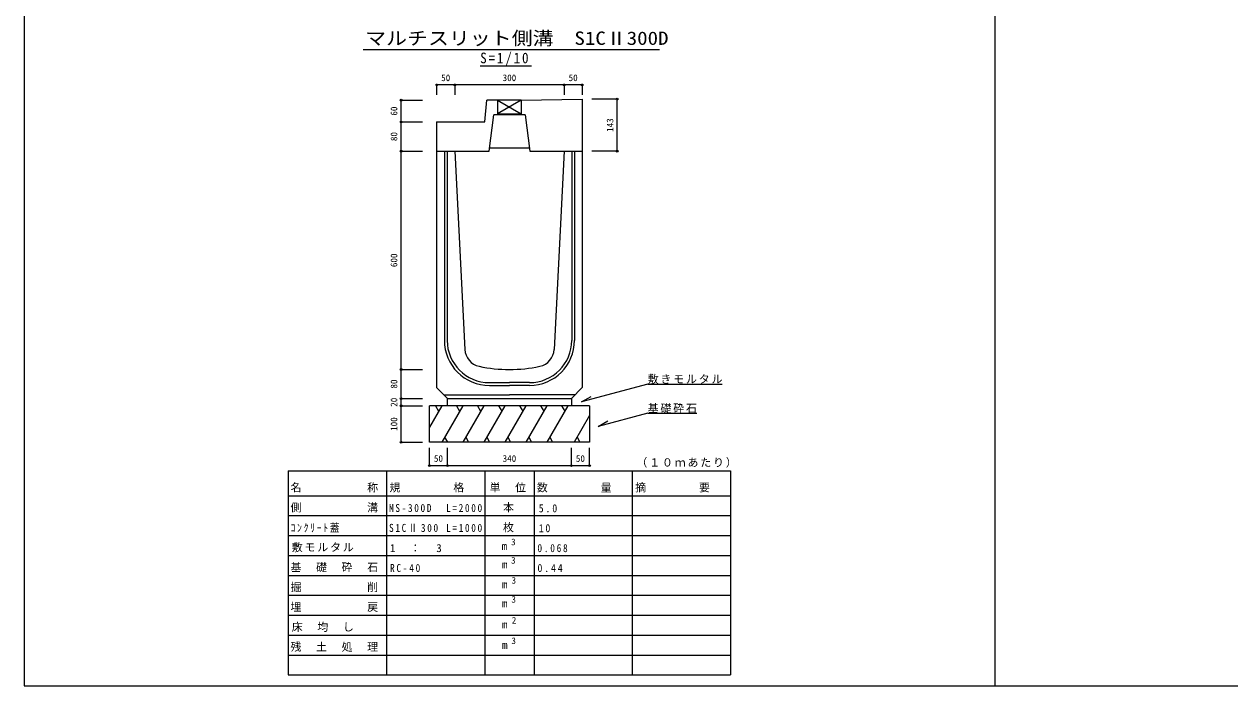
# Model space of a CAD drawing. Units: millimetres at full size, sheet at 1:10. Extents: x -4193 to 3807, y -1822 to 1845.
# Drawn here: x -4193 to -880, y -1822 to -3 of the extents above; entities that cross this region are included whole.
import ezdxf
from ezdxf.enums import TextEntityAlignment as Align

# ---------------------------------------------------------------- set-up
doc = ezdxf.new("R2010")
doc.units = ezdxf.units.MM
doc.header["$LTSCALE"] = 10
doc.header["$PDMODE"] = 32
doc.header["$PDSIZE"] = 5
doc.layers.add('0-0_通り芯', color=7, linetype='Continuous', lineweight=18)
doc.layers.add('0-1_躯体', color=4, linetype='Continuous')
doc.styles.add('ＭＳ ゴシック', font='')
doc.styles.get('ＭＳ ゴシック').set_extended_font_data('MS Gothic')

msp = doc.modelspace()

# ---------------------------------------------------------------- linework, layer by layer
at = {"layer": '0-0_通り芯', "color": 2}
for p, q in [((-4192.61, 1844.85), (-4192.61, -1821.81)), ((-4192.61, -1821.81), (3807.39, -1821.81)), ((-4192.61, -1821.81), (1207.39, -1821.81)), ((-4192.61, -1821.81), (1207.39, -1821.81))]:
    msp.add_line(p, q, dxfattribs=at)
at = {"layer": '0-0_通り芯', "color": 4}
msp.add_line((-1525.94, 1844.85), (-1525.94, -1821.81), dxfattribs=at)
at = {"layer": '0-0_通り芯'}
for p, q in [((-3261.1, -73.48), (-2447.11, -73.48)), ((-2939.71, -118.2), (-2798.75, -118.2)), ((-2479.5, -992.6), (-2661.01, -1041.24)), ((-2479.5, -992.6), (-2274.5, -992.6)), ((-2661.01, -1041.24), (-2635.03, -1026.24)), ((-3045.23, -1052.38), (-3079.28, -1111.35)), ((-3079.28, -1152.38), (-3079.28, -1052.38)), ((-2639.28, -1052.38), (-3079.28, -1052.38)), ((-3062.53, -1052.38), (-3053.88, -1067.36)), ((-2987.49, -1052.38), (-3045.23, -1152.38)), ((-3029.28, -1052.38), (-3029.28, -1032.38)), ((-3004.79, -1052.38), (-2996.14, -1067.36)), ((-2929.76, -1052.38), (-2987.49, -1152.38)), ((-2947.06, -1052.38), (-2938.41, -1067.36)), ((-2872.02, -1052.38), (-2929.76, -1152.38)), ((-2889.32, -1052.38), (-2880.67, -1067.36)), ((-2814.29, -1052.38), (-2872.02, -1152.38)), ((-2831.59, -1052.38), (-2822.94, -1067.36)), ((-2756.55, -1052.38), (-2814.29, -1152.38)), ((-2773.85, -1052.38), (-2765.2, -1067.36)), ((-2698.82, -1052.38), (-2756.55, -1152.38)), ((-2716.12, -1052.38), (-2707.47, -1067.36)), ((-2689.28, -1032.38), (-2689.28, -1052.38)), ((-2639.28, -1052.38), (-2639.28, -1152.38)), ((-2639.28, -1079.22), (-2681.51, -1152.38)), ((-2479.5, -1072.4), (-2615.39, -1108.81)), ((-2479.5, -1072.4), (-2344.5, -1072.4)), ((-2615.39, -1108.81), (-2589.41, -1093.81)), ((-2639.28, -1152.38), (-3079.28, -1152.38)), ((-3037.31, -1138.66), (-3029.39, -1152.38)), ((-2979.57, -1138.66), (-2971.65, -1152.38)), ((-2921.84, -1138.66), (-2913.92, -1152.38)), ((-2864.1, -1138.66), (-2856.18, -1152.38)), ((-2806.37, -1138.66), (-2798.45, -1152.38)), ((-2748.63, -1138.66), (-2740.71, -1152.38)), ((-2673.59, -1138.66), (-2665.67, -1152.38)), ((-3466.78, -1230.93), (-2251.78, -1230.93)), ((-3466.78, -1230.93), (-3466.78, -1354.05)), ((-3196.78, -1230.93), (-3196.78, -1354.05)), ((-2926.78, -1230.93), (-2926.78, -1354.05)), ((-2791.78, -1230.93), (-2791.78, -1354.05)), ((-2521.78, -1230.93), (-2521.78, -1354.05)), ((-2251.78, -1230.93), (-2251.78, -1354.05)), ((-3466.78, -1299.33), (-2251.78, -1299.33)), ((-3466.78, -1354.05), (-2251.78, -1354.05)), ((-3466.78, -1354.05), (-3466.78, -1791.81)), ((-3196.78, -1354.05), (-3196.78, -1791.81)), ((-2926.78, -1354.05), (-2926.78, -1791.81)), ((-2791.78, -1354.05), (-2791.78, -1791.81)), ((-2521.78, -1354.05), (-2521.78, -1791.81)), ((-2251.78, -1354.05), (-2251.78, -1791.81)), ((-3466.78, -1408.77), (-2251.78, -1408.77)), ((-3466.78, -1463.49), (-2251.78, -1463.49)), ((-3466.78, -1518.21), (-2251.78, -1518.21)), ((-3466.78, -1572.93), (-2251.78, -1572.93)), ((-3466.78, -1627.65), (-2251.78, -1627.65)), ((-3466.78, -1682.37), (-2251.78, -1682.37)), ((-3466.78, -1737.09), (-2251.78, -1737.09)), ((-3466.78, -1791.81), (-2251.78, -1791.81)), ((-3381.28, -1791.81), (-2472.28, -1791.81))]:
    msp.add_line(p, q, dxfattribs=at)
at = {"layer": '0-0_通り芯', "color": 3}
for p, q in [((-2926.78, -272.38), (-2921.78, -212.38)), ((-2826.78, -212.38), (-2921.78, -212.38)), ((-2891.78, -212.38), (-2826.78, -250.38)), ((-2826.78, -212.38), (-2891.78, -250.38)), ((-2891.78, -212.38), (-2891.78, -252.68)), ((-2826.78, -212.38), (-2659.28, -209.38)), ((-2826.78, -212.38), (-2826.78, -252.68)), ((-2659.28, -209.38), (-2659.28, -352.38)), ((-2915.28, -352.38), (-2902.28, -252.68)), ((-2816.28, -252.68), (-2902.28, -252.68)), ((-2891.78, -250.38), (-2826.78, -250.38)), ((-2816.28, -252.68), (-2803.28, -352.38)), ((-3059.28, -272.38), (-2926.78, -272.38)), ((-3059.28, -272.38), (-3059.28, -352.38)), ((-3059.28, -352.38), (-3059.28, -1002.38)), ((-3059.28, -352.38), (-3009.28, -352.38)), ((-3059.28, -352.38), (-2915.28, -352.38)), ((-3038.08, -352.38), (-3038.08, -872.38)), ((-3030.48, -352.38), (-3030.48, -872.38)), ((-3009.28, -352.38), (-2982.04, -897.22)), ((-2914.1, -343.38), (-2804.45, -343.38)), ((-2803.28, -352.38), (-2659.28, -352.38)), ((-2709.28, -352.38), (-2736.52, -897.22)), ((-2709.28, -352.38), (-2659.28, -352.38)), ((-2688.08, -352.38), (-2688.08, -872.38)), ((-2680.48, -352.38), (-2680.48, -872.38)), ((-2659.28, -352.38), (-2659.28, -1002.38)), ((-2914.28, -988.58), (-2859.28, -988.58)), ((-2804.28, -988.58), (-2859.28, -988.58)), ((-3059.28, -1002.38), (-3029.28, -1032.38)), ((-3039.28, -1022.38), (-2859.28, -1022.38)), ((-2914.28, -996.18), (-2859.28, -996.18)), ((-2804.28, -996.18), (-2859.28, -996.18)), ((-2679.28, -1022.38), (-2859.28, -1022.38)), ((-2689.28, -1032.38), (-2659.28, -1002.38)), ((-3029.28, -1032.38), (-2689.28, -1032.38))]:
    msp.add_line(p, q, dxfattribs=at)
for centre, radius, start, end in [((-2914.28, -872.38), 123.8, 180, 270), ((-2914.28, -872.38), 116.2, 180, 270), ((-2804.28, -872.38), 123.8, 270, 0), ((-2804.28, -872.38), 116.2, 270, 0), ((-2932.1, -894.72), 50, 182.86, 257.99), ((-2786.46, -894.72), 50, 282.01, 357.14), ((-2859.28, -552.38), 400, 257.99, 282.01)]:
    msp.add_arc(centre, radius, start, end, dxfattribs=at)
at = {"layer": '0-1_躯体', "color": 7}
for p, q in [((-3009.28, -170.58), (-3059.28, -170.58)), ((-2709.28, -170.58), (-3009.28, -170.58)), ((-2659.28, -170.58), (-2709.28, -170.58)), ((-3156.92, -272.38), (-3156.92, -212.38)), ((-2563.41, -352.38), (-2563.41, -209.38)), ((-3156.92, -352.38), (-3156.92, -272.38)), ((-3156.92, -952.38), (-3156.92, -352.38)), ((-3156.92, -1032.38), (-3156.92, -952.38)), ((-3156.92, -1052.38), (-3156.92, -1032.38)), ((-3156.92, -1152.38), (-3156.92, -1052.38)), ((-3079.28, -1216.66), (-3029.28, -1216.66)), ((-3029.28, -1216.66), (-2689.28, -1216.66)), ((-2689.28, -1216.66), (-2639.28, -1216.66))]:
    msp.add_line(p, q, dxfattribs=at)
at = {"layer": '0-1_躯体'}
for p, q in [((-3059.28, -170.58), (-3059.28, -197.39)), ((-3009.28, -170.58), (-3009.28, -197.39)), ((-2709.28, -170.58), (-2709.28, -197.39)), ((-2659.28, -170.58), (-2659.28, -197.39)), ((-3156.92, -212.38), (-3098.02, -212.38)), ((-2563.41, -209.38), (-2632.84, -209.38)), ((-3156.92, -272.38), (-3098.02, -272.38)), ((-3156.92, -352.38), (-3098.02, -352.38)), ((-3156.92, -352.38), (-3098.02, -352.38)), ((-3156.92, -352.38), (-3098.02, -352.38)), ((-3156.92, -352.38), (-3098.02, -352.38)), ((-3156.92, -352.38), (-3098.02, -352.38)), ((-2563.41, -352.38), (-2632.84, -352.38)), ((-3156.92, -952.38), (-3098.02, -952.38)), ((-3156.92, -952.38), (-3098.02, -952.38)), ((-3156.92, -1032.38), (-3098.02, -1032.38)), ((-3156.92, -1032.38), (-3098.02, -1032.38)), ((-3156.92, -1032.38), (-3098.02, -1032.38)), ((-3156.92, -1052.38), (-3098.02, -1052.38)), ((-3156.92, -1152.38), (-3098.02, -1152.38)), ((-3079.28, -1216.66), (-3079.28, -1167.43)), ((-3029.28, -1216.66), (-3029.28, -1167.43)), ((-2689.28, -1216.66), (-2689.28, -1167.43)), ((-2639.28, -1216.66), (-2639.28, -1167.43))]:
    msp.add_line(p, q, dxfattribs=at)
for p in [(-3059.28, -170.58), (-3009.28, -170.58), (-2709.28, -170.58), (-2659.28, -170.58), (-3156.92, -212.38), (-2563.41, -209.38), (-3156.92, -272.38), (-3156.92, -352.38), (-3156.92, -352.38), (-2563.41, -352.38), (-3156.92, -952.38), (-3156.92, -1032.38), (-3156.92, -1052.38), (-3156.92, -1152.38), (-3079.28, -1216.66), (-3029.28, -1216.66), (-2689.28, -1216.66), (-2639.28, -1216.66)]:
    msp.add_point(p, dxfattribs=at)

# ---------------------------------------------------------------- texts
at = {"layer": '0-0_通り芯', "color": 3, "style": 'ＭＳ ゴシック', "width": 1.15}
msp.add_text('マルチスリット側溝\u3000S1CⅡ300D', height=36.66, dxfattribs=at).set_placement((-3255.7, -71.45), align=Align.BOTTOM_LEFT)
at = {"layer": '0-0_通り芯', "color": 4, "style": 'ＭＳ ゴシック'}
for s, p in [('3', (-2854.75, -1440.87)), ('3', (-2854.75, -1491.49)), ('3', (-2853.58, -1546.55)), ('3', (-2853.85, -1598.81)), ('2', (-2852.95, -1656.33)), ('3', (-2853.85, -1712.42))]:
    msp.add_text(s, height=18.33, dxfattribs=at).set_placement(p, align=Align.BOTTOM_LEFT)
at = {"layer": '0-0_通り芯', "style": 'ＭＳ ゴシック'}
for p in [(-2880.85, -1455.24), (-2879.95, -1505.85), (-2879.95, -1560.57), (-2879.95, -1612.56), (-2879.86, -1670.7), (-2879.68, -1726.78)]:
    msp.add_text('m', height=21.99, dxfattribs=at).set_placement(p, align=Align.BOTTOM_LEFT)
at = {"layer": '0-0_通り芯', "attachment_point": 7, "style": 'ＭＳ ゴシック'}
for s, insert, char_height in [('\\T1.28;\\W0.9;S=1/10', (-2939.71, -118.2), 29.33), ('\\T1.17;敷きモルタル', (-2479.5, -992.6), 21.99), ('\\T1.17;基礎砕石', (-2479.5, -1072.4), 21.99), ('\\T1.17;（１０ｍあたり）', (-2510.52, -1221.99), 21.99), ('\\T1.17;名\u3000\u3000\u3000\u3000\u3000称', (-3460.78, -1290.39), 21.99), ('\\T1.17;規\u3000\u3000\u3000\u3000格', (-3189.03, -1290.39), 21.99), ('\\T1.17;単\u3000位', (-2913.78, -1290.39), 21.99), ('\\T1.17;数\u3000\u3000\u3000\u3000量', (-2784.03, -1290.39), 21.99), ('\\T1.17;摘\u3000\u3000\u3000\u3000要', (-2514.03, -1290.39), 21.99), ('\\T1.17;側\u3000\u3000\u3000\u3000\u3000溝', (-3460.78, -1345.11), 21.99), ('\\T1.36;\\W0.85;MS-300D\u3000L=2000', (-3190.03, -1344.32), 21.99), ('\\T1.17;\u3000本', (-2912.03, -1345.11), 21.99), ('\\T1.38;\\W0.9;5.0', (-2778.78, -1345.11), 21.99), ('\\T1.33;\\W0.9;ｺﾝｸﾘｰﾄ蓋', (-3460.78, -1399.83), 21.99), ('\\T1.36;\\W0.85;S1CⅡ300\\~L=1000', (-3190.03, -1399.04), 21.99), ('\\T1.17;\u3000枚', (-2912.03, -1399.83), 21.99), ('\\T1.36;\\W0.9;10', (-2778.78, -1399.83), 21.99), ('\\T1.17;敷モルタル', (-3457.28, -1454.55), 21.99), ('\\T1.21;1\u3000：\u30003', (-3187.28, -1454.55), 21.99), ('\\T1.38;\\W0.85;0.068', (-2782.28, -1454.55), 21.99), ('\\T1.17;基\u3000礎\u3000砕\u3000石', (-3460.78, -1509.27), 21.99), ('\\T1.38;\\W0.85;RC-40', (-3187.28, -1509.27), 21.99), ('\\T1.38;\\W0.9;0.44', (-2782.28, -1509.27), 21.99), ('\\T1.17;掘\u3000\u3000\u3000\u3000\u3000削', (-3460.78, -1563.99), 21.99), ('\\T1.17;埋\u3000\u3000\u3000\u3000\u3000戻', (-3460.78, -1618.71), 21.99), ('\\T1.17;床\u3000均\u3000し', (-3457.28, -1673.43), 21.99), ('\\T1.17;残\u3000土\u3000処\u3000理', (-3460.78, -1728.15), 21.99)]:
    msp.add_mtext(s, dxfattribs=dict(at, insert=insert, char_height=char_height))
at = {"layer": '0-1_躯体', "style": 'ＭＳ ゴシック'}
for s, p in [('50', (-3046.78, -165.58)), ('300', (-2878.03, -165.58)), ('50', (-2696.78, -165.58)), ('50', (-3066.78, -1211.66)), ('340', (-2878.03, -1211.66)), ('50', (-2676.78, -1211.66))]:
    msp.add_text(s, height=18.33, dxfattribs=at).set_placement(p, align=Align.BOTTOM_LEFT)
for s, p in [('60', (-3161.92, -254.88)), ('143', (-2568.41, -299.63)), ('80', (-3161.92, -324.88)), ('600', (-3161.92, -671.13)), ('80', (-3161.92, -1004.88)), ('20', (-3161.92, -1054.88)), ('100', (-3161.92, -1121.13))]:
    msp.add_text(s, height=18.33, rotation=90, dxfattribs=at).set_placement(p, align=Align.BOTTOM_LEFT)

doc.saveas('drawing.dxf')
